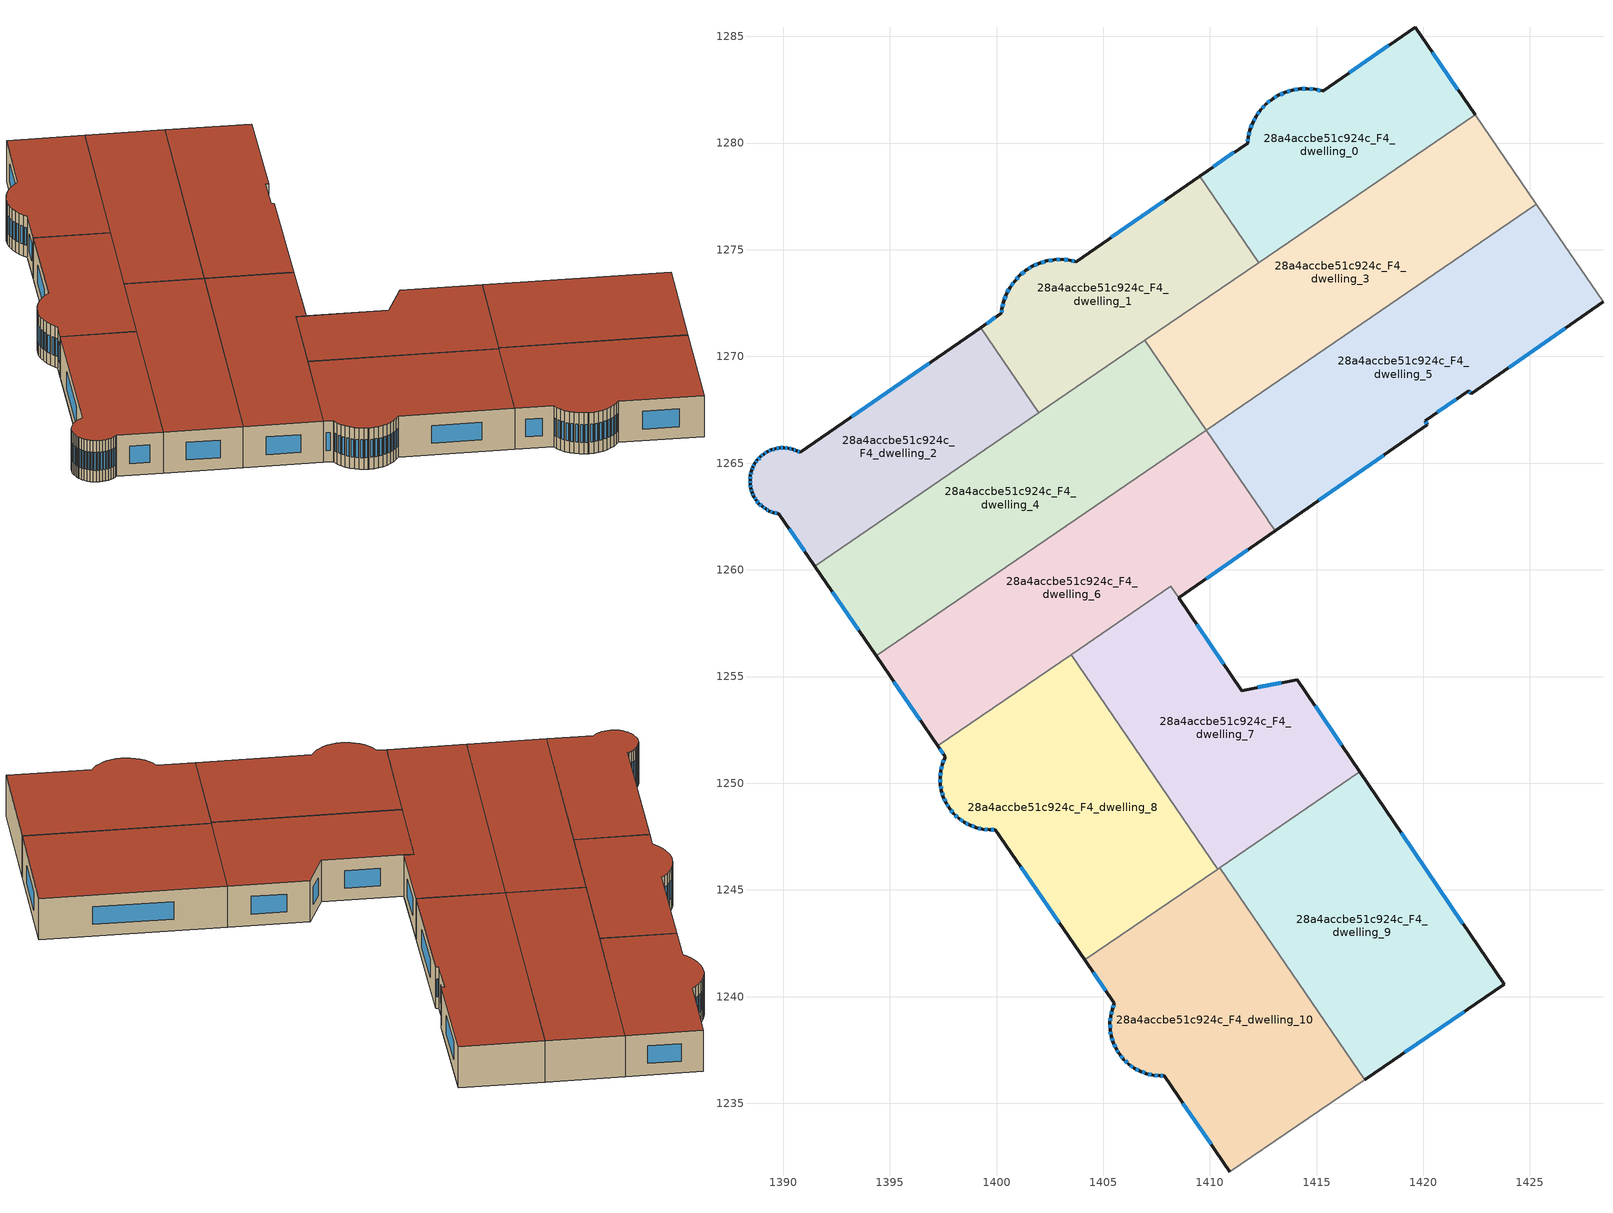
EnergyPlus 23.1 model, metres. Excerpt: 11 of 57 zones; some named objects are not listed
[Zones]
28a4accbe51c924c_F4_dwelling_0
 floor to 28a4accbe51c924c_F3_dwelling_0 (EU_floor_Construction): 1419.62,1285.44 1422.42,1281.33 1412.28,1274.4 1409.52,1278.45 1411.77,1280 1411.79,1280.26 1411.88,1280.61 1412,1280.95 1412.17,1281.26 1412.38,1281.55 1412.62,1281.82 1412.89,1282.04 1412.94,1282.07 1413.2,1282.23 1413.52,1282.38 1413.86,1282.49 1414.22,1282.54 1414.57,1282.56 1414.93,1282.52 1415.28,1282.44 z12
 wall outside (EU_wall_Construction): 1422.42,1281.33 1419.62,1285.44 1415.28,1282.44 1414.93,1282.52 1414.57,1282.56 1414.22,1282.54 1413.86,1282.49 1413.52,1282.38 1413.2,1282.23 1412.94,1282.07 1412.89,1282.04 1412.62,1281.82 1412.38,1281.55 1412.17,1281.26 1412,1280.95 1411.88,1280.61 1411.79,1280.26 1411.77,1280 1409.52,1278.45 z12:15
 wall to 28a4accbe51c924c_F4_dwelling_1 (EU_wall_Construction): 1409.52,1278.45 1412.28,1274.4 z12:15
 wall to 28a4accbe51c924c_F4_dwelling_3 (EU_wall_Construction): 1412.28,1274.4 1422.42,1281.33 z12:15
 window (EU_Window_Construction): 1411.96,1280.85 1411.91,1280.71 / 1412.12,1281.17 1412.05,1281.04 / 1412.32,1281.47 1412.23,1281.35 / 1412.55,1281.74 1412.44,1281.63 / 1412.82,1281.98 1412.7,1281.88 / 1413.12,1282.19 1413.01,1282.12 / 1413.43,1282.34 1413.29,1282.27 / 1413.77,1282.46 1413.62,1282.41 / 1414.12,1282.53 1413.96,1282.5 / 1414.47,1282.55 1414.32,1282.55 / 1414.83,1282.53 1414.68,1282.55 / 1415.18,1282.46 1415.03,1282.5 / 1418.38,1284.58 1416.52,1283.3 / 1421.62,1282.51 1420.42,1284.26 / 1411.12,1279.56 1410.16,1278.89 / 1411.79,1280.19 1411.77,1280.08 / 1411.85,1280.51 1411.82,1280.36 z12.86:14.14
 roof outside (EU_roof_Construction): 1422.42,1281.33 1419.62,1285.44 1415.28,1282.44 1414.93,1282.52 1414.57,1282.56 1414.22,1282.54 1413.86,1282.49 1413.52,1282.38 1413.2,1282.23 1412.94,1282.07 1412.89,1282.04 1412.62,1281.82 1412.38,1281.55 1412.17,1281.26 1412,1280.95 1411.88,1280.61 1411.79,1280.26 1411.77,1280 1409.52,1278.45 1412.28,1274.4 z15
28a4accbe51c924c_F4_dwelling_1
 floor to 28a4accbe51c924c_F3_dwelling_1 (EU_floor_Construction): 1409.52,1278.45 1412.28,1274.4 1401.99,1267.36 1399.26,1271.35 1400.23,1272.03 1400.26,1272.23 1400.34,1272.58 1400.46,1272.92 1400.63,1273.24 1400.84,1273.53 1401.09,1273.8 1401.37,1274.03 1401.41,1274.06 1401.68,1274.22 1402.01,1274.37 1402.35,1274.48 1402.71,1274.54 1403.07,1274.55 1403.43,1274.52 1403.73,1274.45 z12
 wall outside (EU_wall_Construction): 1409.52,1278.45 1403.73,1274.45 1403.43,1274.52 1403.07,1274.55 1402.71,1274.54 1402.35,1274.48 1402.01,1274.37 1401.68,1274.22 1401.41,1274.06 1401.37,1274.03 1401.09,1273.8 1400.84,1273.53 1400.63,1273.24 1400.46,1272.92 1400.34,1272.58 1400.26,1272.23 1400.23,1272.03 1399.26,1271.35 z12:15
 wall to 28a4accbe51c924c_F4_dwelling_2 (EU_wall_Construction): 1399.26,1271.35 1401.99,1267.36 z12:15
 wall to 28a4accbe51c924c_F4_dwelling_4 (EU_wall_Construction): 1401.99,1267.36 1406.96,1270.76 z12:15
 wall to 28a4accbe51c924c_F4_dwelling_3 (EU_wall_Construction): 1406.96,1270.76 1412.29,1274.4 z12:15
 window (EU_Window_Construction): 1400.43,1272.82 1400.37,1272.68 / 1400.58,1273.15 1400.51,1273.01 / 1400.78,1273.45 1400.69,1273.32 / 1401.02,1273.72 1400.91,1273.61 / 1401.29,1273.96 1401.17,1273.87 / 1401.6,1274.18 1401.49,1274.11 / 1401.91,1274.33 1401.77,1274.26 / 1402.25,1274.45 1402.11,1274.4 / 1402.61,1274.52 1402.46,1274.5 / 1402.97,1274.55 1402.81,1274.54 / 1403.33,1274.53 1403.18,1274.54 / 1403.65,1274.47 1403.52,1274.5 / 1407.86,1277.31 1405.39,1275.59 / 1399.95,1271.83 1399.53,1271.55 / 1400.25,1272.17 1400.24,1272.08 / 1400.31,1272.48 1400.28,1272.33 z12.86:14.14
 roof outside (EU_roof_Construction): 1412.28,1274.4 1409.52,1278.45 1403.73,1274.45 1403.43,1274.52 1403.07,1274.55 1402.71,1274.54 1402.35,1274.48 1402.01,1274.37 1401.68,1274.22 1401.41,1274.06 1401.37,1274.03 1401.09,1273.8 1400.84,1273.53 1400.63,1273.24 1400.46,1272.92 1400.34,1272.58 1400.26,1272.23 1400.23,1272.03 1399.26,1271.35 1401.99,1267.36 z15
28a4accbe51c924c_F4_dwelling_10
 floor to 28a4accbe51c924c_F3_dwelling_10 (EU_floor_Construction): 1410.46,1246.04 1417.26,1236.1 1410.94,1231.78 1407.85,1236.29 1407.65,1236.29 1407.34,1236.32 1407.03,1236.39 1406.73,1236.5 1406.46,1236.65 1406.2,1236.83 1405.97,1237.05 1405.77,1237.29 1405.74,1237.33 1405.6,1237.55 1405.47,1237.84 1405.38,1238.14 1405.33,1238.45 1405.32,1238.77 1405.35,1239.08 1405.42,1239.39 1405.53,1239.68 1404.13,1241.72 z12
 wall outside (EU_wall_Construction): 1404.13,1241.72 1405.53,1239.68 1405.42,1239.39 1405.35,1239.08 1405.32,1238.77 1405.33,1238.45 1405.38,1238.14 1405.47,1237.84 1405.6,1237.55 1405.74,1237.33 1405.77,1237.29 1405.97,1237.05 1406.2,1236.83 1406.46,1236.65 1406.73,1236.5 1407.03,1236.39 1407.34,1236.32 1407.65,1236.29 1407.85,1236.29 1410.94,1231.78 z12:15
 wall to 28a4accbe51c924c_F4_dwelling_9 (EU_wall_Construction): 1417.26,1236.1 1410.46,1246.04 z12:15
 wall adiabatic (EU_wall_Construction): 1410.94,1231.78 1417.26,1236.1 z12:15
 wall to 28a4accbe51c924c_F4_dwelling_8 (EU_wall_Construction): 1410.37,1245.98 1404.13,1241.72 z12:15
 wall to 28a4accbe51c924c_F4_dwelling_7 (EU_wall_Construction): 1410.46,1246.04 1410.37,1245.98 z12:15
 window (EU_Window_Construction): 1407.42,1236.31 1407.56,1236.3 / 1407.12,1236.37 1407.25,1236.34 / 1406.82,1236.47 1406.94,1236.42 / 1406.54,1236.61 1406.65,1236.54 / 1406.27,1236.78 1406.38,1236.7 / 1406.03,1236.98 1406.13,1236.89 / 1405.83,1237.22 1405.91,1237.12 / 1405.64,1237.49 1405.7,1237.4 / 1405.51,1237.76 1405.56,1237.64 / 1405.41,1238.06 1405.44,1237.93 / 1405.34,1238.36 1405.36,1238.23 / 1405.32,1238.68 1405.32,1238.54 / 1405.34,1238.99 1405.32,1238.86 / 1405.4,1239.3 1405.37,1239.17 / 1405.5,1239.6 1405.45,1239.47 / 1404.53,1241.14 1405.13,1240.26 / 1408.73,1235 1410.06,1233.07 / 1407.71,1236.29 1407.79,1236.29 z12.86:14.14
 roof outside (EU_roof_Construction): 1417.26,1236.1 1410.46,1246.04 1404.13,1241.72 1405.53,1239.68 1405.42,1239.39 1405.35,1239.08 1405.32,1238.77 1405.33,1238.45 1405.38,1238.14 1405.47,1237.84 1405.6,1237.55 1405.74,1237.33 1405.77,1237.29 1405.97,1237.05 1406.2,1236.83 1406.46,1236.65 1406.73,1236.5 1407.03,1236.39 1407.34,1236.32 1407.65,1236.29 1407.85,1236.29 1410.94,1231.78 z15
28a4accbe51c924c_F4_dwelling_2
 floor to 28a4accbe51c924c_F3_dwelling_2 (EU_floor_Construction): 1399.26,1271.35 1401.99,1267.36 1391.48,1260.17 1389.8,1262.63 1389.75,1262.64 1389.55,1262.69 1389.36,1262.76 1389.18,1262.85 1389.02,1262.97 1388.87,1263.11 1388.74,1263.26 1388.63,1263.44 1388.55,1263.62 1388.49,1263.81 1388.45,1264.01 1388.45,1264.22 1388.47,1264.42 1388.51,1264.62 1388.53,1264.68 1388.58,1264.81 1388.68,1264.99 1388.8,1265.15 1388.93,1265.3 1389.09,1265.43 1389.26,1265.54 1389.45,1265.62 1389.64,1265.68 1389.84,1265.71 1390.04,1265.72 1390.24,1265.7 1390.44,1265.65 1390.63,1265.58 1390.79,1265.5 z12
 wall outside (EU_wall_Construction): 1399.26,1271.35 1390.79,1265.5 1390.63,1265.58 1390.44,1265.65 1390.24,1265.7 1390.04,1265.72 1389.84,1265.71 1389.64,1265.68 1389.45,1265.62 1389.26,1265.54 1389.09,1265.43 1388.93,1265.3 1388.8,1265.15 1388.68,1264.99 1388.58,1264.81 1388.53,1264.68 1388.51,1264.62 1388.47,1264.42 1388.45,1264.22 1388.45,1264.01 1388.49,1263.81 1388.55,1263.62 1388.63,1263.44 1388.74,1263.26 1388.87,1263.11 1389.02,1262.97 1389.18,1262.85 1389.36,1262.76 1389.55,1262.69 1389.75,1262.64 1389.8,1262.63 1391.48,1260.17 z12:15
 wall to 28a4accbe51c924c_F4_dwelling_4 (EU_wall_Construction): 1391.48,1260.17 1401.99,1267.36 z12:15
 window (EU_Window_Construction): 1389.06,1262.94 1389.13,1262.89 / 1388.91,1263.07 1388.97,1263.01 / 1388.77,1263.22 1388.83,1263.15 / 1388.66,1263.39 1388.71,1263.31 / 1388.57,1263.57 1388.61,1263.49 / 1388.5,1263.76 1388.53,1263.68 / 1388.46,1263.96 1388.48,1263.87 / 1388.45,1264.16 1388.45,1264.07 / 1388.46,1264.36 1388.45,1264.27 / 1388.5,1264.56 1388.48,1264.48 / 1388.57,1264.77 1388.55,1264.71 / 1388.65,1264.93 1388.61,1264.86 / 1388.76,1265.1 1388.71,1265.03 / 1388.89,1265.26 1388.84,1265.19 / 1389.05,1265.39 1388.98,1265.34 / 1389.21,1265.5 1389.14,1265.46 / 1389.39,1265.59 1389.31,1265.56 / 1389.58,1265.66 1389.5,1265.64 / 1389.78,1265.7 1389.7,1265.69 / 1389.98,1265.72 1389.9,1265.71 / 1390.19,1265.71 1390.1,1265.71 / 1390.39,1265.67 1390.3,1265.69 / 1390.58,1265.6 1390.5,1265.63 / 1390.75,1265.52 1390.68,1265.56 / 1396.84,1269.68 1393.21,1267.17 / 1390.28,1261.93 1391,1260.88 / 1389.61,1262.67 1389.69,1262.65 / 1389.41,1262.74 1389.5,1262.71 / 1389.23,1262.82 1389.31,1262.78 z12.86:14.14
 roof outside (EU_roof_Construction): 1401.99,1267.36 1399.26,1271.35 1390.79,1265.5 1390.63,1265.58 1390.44,1265.65 1390.24,1265.7 1390.04,1265.72 1389.84,1265.71 1389.64,1265.68 1389.45,1265.62 1389.26,1265.54 1389.09,1265.43 1388.93,1265.3 1388.8,1265.15 1388.68,1264.99 1388.58,1264.81 1388.53,1264.68 1388.51,1264.62 1388.47,1264.42 1388.45,1264.22 1388.45,1264.01 1388.49,1263.81 1388.55,1263.62 1388.63,1263.44 1388.74,1263.26 1388.87,1263.11 1389.02,1262.97 1389.18,1262.85 1389.36,1262.76 1389.55,1262.69 1389.75,1262.64 1389.8,1262.63 1391.48,1260.17 z15
28a4accbe51c924c_F4_dwelling_3
 floor to 28a4accbe51c924c_F3_dwelling_3 (EU_floor_Construction): 1422.42,1281.33 1425.3,1277.12 1409.83,1266.55 1406.96,1270.76 z12
 wall adiabatic (EU_wall_Construction): 1425.3,1277.12 1422.42,1281.33 z12:15
 wall to 28a4accbe51c924c_F4_dwelling_4 (EU_wall_Construction): 1406.96,1270.76 1409.83,1266.55 z12:15
 wall to 28a4accbe51c924c_F4_dwelling_5 (EU_wall_Construction): 1409.84,1266.55 1425.3,1277.12 z12:15
 roof outside (EU_roof_Construction): 1425.3,1277.12 1422.42,1281.33 1406.96,1270.76 1409.83,1266.55 z15
28a4accbe51c924c_F4_dwelling_4
 floor to 28a4accbe51c924c_F3_dwelling_4 (EU_floor_Construction): 1406.96,1270.76 1409.83,1266.55 1394.36,1255.97 1391.48,1260.17 z12
 wall outside (EU_wall_Construction): 1391.48,1260.17 1394.36,1255.97 z12:15
 wall to 28a4accbe51c924c_F4_dwelling_6 (EU_wall_Construction): 1394.36,1255.97 1409.83,1266.55 z12:15
 window (EU_Window_Construction): 1392.31,1258.97 1393.54,1257.17 z12.86:14.14
 roof outside (EU_roof_Construction): 1409.83,1266.55 1406.96,1270.76 1391.48,1260.17 1394.36,1255.97 z15
28a4accbe51c924c_F4_dwelling_5
 floor to 28a4accbe51c924c_F3_dwelling_5 (EU_floor_Construction): 1425.3,1277.12 1428.42,1272.56 1422.25,1268.24 1422.12,1268.41 1420.08,1266.98 1420.19,1266.8 1413.06,1261.84 1409.84,1266.55 z12
 wall outside (EU_wall_Construction): 1413.06,1261.84 1420.19,1266.8 1420.08,1266.98 1422.12,1268.41 1422.25,1268.24 1428.42,1272.56 z12:15
 wall adiabatic (EU_wall_Construction): 1428.42,1272.56 1425.3,1277.12 z12:15
 wall to 28a4accbe51c924c_F4_dwelling_6 (EU_wall_Construction): 1409.84,1266.55 1412.71,1262.34 1413.06,1261.83 z12:15
 window (EU_Window_Construction): 1424.01,1269.48 1426.66,1271.33 / 1422.16,1268.36 1422.21,1268.29 / 1420.66,1267.39 1421.54,1268 / 1420.16,1266.85 1420.11,1266.93 / 1415.1,1263.25 1418.15,1265.38 z12.86:14.14
 roof outside (EU_roof_Construction): 1422.25,1268.24 1428.42,1272.56 1425.3,1277.12 1409.84,1266.55 1413.06,1261.83 1420.19,1266.8 1420.08,1266.98 1422.12,1268.41 z15
28a4accbe51c924c_F4_dwelling_6
 floor to 28a4accbe51c924c_F3_dwelling_6 (EU_floor_Construction): 1409.84,1266.55 1413.06,1261.83 1408.53,1258.68 1408.16,1259.22 1397.25,1251.76 1394.36,1255.97 z12
 wall outside (EU_wall_Construction): 1408.53,1258.68 1413.06,1261.83 / 1394.36,1255.97 1397.25,1251.76 z12:15
 wall to 28a4accbe51c924c_F4_dwelling_7 (EU_wall_Construction): 1403.49,1256.03 1408.16,1259.22 1408.53,1258.68 z12:15
 wall to 28a4accbe51c924c_F4_dwelling_8 (EU_wall_Construction): 1397.25,1251.76 1403.49,1256.03 z12:15
 window (EU_Window_Construction): 1409.82,1259.58 1411.76,1260.93 / 1395.19,1254.77 1396.43,1252.96 z12.86:14.14
 roof outside (EU_roof_Construction): 1408.53,1258.68 1413.06,1261.83 1409.84,1266.55 1394.36,1255.97 1397.25,1251.76 1408.16,1259.22 z15
28a4accbe51c924c_F4_dwelling_7
 floor to 28a4accbe51c924c_F3_dwelling_7 (EU_floor_Construction): 1414.09,1254.86 1417.03,1250.54 1410.36,1245.98 1403.49,1256.03 1408.16,1259.22 1411.49,1254.34 z12
 wall outside (EU_wall_Construction): 1417.03,1250.54 1414.09,1254.86 1411.49,1254.34 1408.53,1258.68 z12:15
 wall to 28a4accbe51c924c_F4_dwelling_8 (EU_wall_Construction): 1403.49,1256.03 1410.36,1245.98 z12:15
 wall to 28a4accbe51c924c_F4_dwelling_9 (EU_wall_Construction): 1410.46,1246.04 1417.03,1250.54 z12:15
 window (EU_Window_Construction): 1416.19,1251.77 1414.93,1253.62 / 1413.35,1254.71 1412.23,1254.49 / 1410.65,1255.58 1409.38,1257.44 z12.86:14.14
 roof outside (EU_roof_Construction): 1417.03,1250.54 1414.09,1254.86 1411.49,1254.34 1408.16,1259.22 1403.49,1256.03 1410.36,1245.98 z15
28a4accbe51c924c_F4_dwelling_8
 floor to 28a4accbe51c924c_F3_dwelling_8 (EU_floor_Construction): 1403.49,1256.03 1410.36,1245.98 1404.13,1241.72 1399.95,1247.83 1399.66,1247.82 1399.35,1247.85 1399.05,1247.92 1398.76,1248.03 1398.48,1248.17 1398.23,1248.35 1398,1248.57 1397.81,1248.8 1397.77,1248.85 1397.64,1249.07 1397.51,1249.35 1397.42,1249.65 1397.37,1249.96 1397.36,1250.26 1397.39,1250.58 1397.46,1250.88 1397.57,1251.17 1397.6,1251.24 1397.25,1251.76 z12
 wall outside (EU_wall_Construction): 1397.25,1251.76 1397.6,1251.24 1397.57,1251.17 1397.46,1250.88 1397.39,1250.58 1397.36,1250.26 1397.37,1249.96 1397.42,1249.65 1397.51,1249.35 1397.64,1249.07 1397.77,1248.85 1397.81,1248.8 1398,1248.57 1398.23,1248.35 1398.48,1248.17 1398.76,1248.03 1399.05,1247.92 1399.35,1247.85 1399.66,1247.82 1399.95,1247.83 1404.13,1241.72 z12:15
 window (EU_Window_Construction): 1399.44,1247.84 1399.57,1247.83 / 1399.14,1247.9 1399.27,1247.87 / 1398.84,1248 1398.97,1247.95 / 1398.56,1248.13 1398.68,1248.07 / 1398.3,1248.3 1398.41,1248.22 / 1398.07,1248.5 1398.17,1248.41 / 1397.86,1248.74 1397.95,1248.63 / 1397.68,1249.01 1397.74,1248.91 / 1397.55,1249.27 1397.6,1249.15 / 1397.45,1249.56 1397.49,1249.44 / 1397.38,1249.87 1397.41,1249.74 / 1397.36,1250.18 1397.37,1250.04 / 1397.38,1250.49 1397.37,1250.35 / 1397.44,1250.79 1397.41,1250.66 / 1397.54,1251.08 1397.49,1250.96 / 1397.35,1251.61 1397.5,1251.39 / 1401.14,1246.08 1402.94,1243.46 / 1399.74,1247.82 1399.86,1247.82 z12.86:14.14
 roof outside (EU_roof_Construction): 1410.36,1245.98 1403.49,1256.03 1397.25,1251.76 1397.6,1251.24 1397.57,1251.17 1397.46,1250.88 1397.39,1250.58 1397.36,1250.26 1397.37,1249.96 1397.42,1249.65 1397.51,1249.35 1397.64,1249.07 1397.77,1248.85 1397.81,1248.8 1398,1248.57 1398.23,1248.35 1398.48,1248.17 1398.76,1248.03 1399.05,1247.92 1399.35,1247.85 1399.66,1247.82 1399.95,1247.83 1404.13,1241.72 z15
28a4accbe51c924c_F4_dwelling_9
 floor to 28a4accbe51c924c_F3_dwelling_9 (EU_floor_Construction): 1417.03,1250.54 1423.79,1240.57 1417.26,1236.1 1410.46,1246.04 z12
 wall outside (EU_wall_Construction): 1417.26,1236.1 1423.79,1240.57 1417.03,1250.54 z12:15
 window (EU_Window_Construction): 1421.86,1243.42 1418.96,1247.69 / 1419.13,1237.38 1421.93,1239.3 z12.86:14.14
 roof outside (EU_roof_Construction): 1423.79,1240.57 1417.03,1250.54 1410.46,1246.04 1417.26,1236.1 z15
[Building]
EU S2 Campaign: North Axis=0; Terrain=City; Solar Distribution=FullExterior
[Site:Location]
Helsinki-Vantaa.AP: Latitude=60.317; Longitude=24.963; Time Zone=2; Elevation=54.6
[SizingPeriod:WeatherFileDays]
AnnualSizingPeriod: Begin Month=1; Begin Day of Month=1; End Month=12; End Day of Month=31; Day of Week for Start Day=Monday; Use Weather File Daylight Saving Period=No; Use Weather File Rain and Snow Indicators=No
[MATERIAL]
EU_InternalMass_Material: Roughness=MediumRough; Thickness=0.1; Conductivity=1; Density=1800; Specific Heat=900; Thermal Absorptance=0.9; Solar Absorptance=0.7; Visible Absorptance=0.7
[MATERIAL:NOMASS] Roughness=MediumRough; Thermal Absorptance=0.9; Solar Absorptance=0.7; Visible Absorptance=0.7
Name | Thermal Resistance
EU_wall_NoMass | 1.10183
EU_roof_NoMass; EU_floor_NoMass | 1.70606
[WINDOWMATERIAL:SIMPLEGLAZINGSYSTEM]
EU_Window_SimpleGlazing: UFactor=3.11035; Solar Heat Gain Coefficient=0.8; Visible Transmittance=0.8
[CONSTRUCTION]
EU_wall_Construction: EU_wall_NoMass
EU_roof_Construction: EU_roof_NoMass
EU_floor_Construction: EU_floor_NoMass
EU_Window_Construction: EU_Window_SimpleGlazing
EU_InternalMass_Construction: EU_InternalMass_Material
[ZONE] Type=1; Multiplier=1; Ceiling Height=autocalculate; Floor Area=autocalculate; Part of Total Floor Area=Yes
Name | Volume
28a4accbe51c924c_F4_dwelling_0 | 191.136
28a4accbe51c924c_F4_dwelling_1 | 191.141
28a4accbe51c924c_F4_dwelling_10 | 286.737
28a4accbe51c924c_F4_dwelling_2 | 191.16
28a4accbe51c924c_F4_dwelling_3 | 286.757
28a4accbe51c924c_F4_dwelling_4 | 286.745
28a4accbe51c924c_F4_dwelling_5 | 314.558
28a4accbe51c924c_F4_dwelling_6 | 297.195
28a4accbe51c924c_F4_dwelling_7 | 248.303
28a4accbe51c924c_F4_dwelling_8 | 286.713
28a4accbe51c924c_F4_dwelling_9 | 286.726
[INTERNALMASS] Construction=EU_InternalMass_Construction
Name | Zone or ZoneList | Surface Area
28a4accbe51c924c_F4_dwelling_0_EU_InternalMass | 28a4accbe51c924c_F4_dwelling_0 | 63.7118
28a4accbe51c924c_F4_dwelling_1_EU_InternalMass | 28a4accbe51c924c_F4_dwelling_1 | 63.713
28a4accbe51c924c_F4_dwelling_2_EU_InternalMass | 28a4accbe51c924c_F4_dwelling_2 | 63.7205
28a4accbe51c924c_F4_dwelling_3_EU_InternalMass | 28a4accbe51c924c_F4_dwelling_3 | 95.5856
28a4accbe51c924c_F4_dwelling_4_EU_InternalMass | 28a4accbe51c924c_F4_dwelling_4 | 95.5818
28a4accbe51c924c_F4_dwelling_5_EU_InternalMass | 28a4accbe51c924c_F4_dwelling_5 | 104.865
28a4accbe51c924c_F4_dwelling_6_EU_InternalMass | 28a4accbe51c924c_F4_dwelling_6 | 99.0681
28a4accbe51c924c_F4_dwelling_7_EU_InternalMass | 28a4accbe51c924c_F4_dwelling_7 | 82.7844
28a4accbe51c924c_F4_dwelling_8_EU_InternalMass | 28a4accbe51c924c_F4_dwelling_8 | 95.5709
28a4accbe51c924c_F4_dwelling_9_EU_InternalMass | 28a4accbe51c924c_F4_dwelling_9 | 95.5752
28a4accbe51c924c_F4_dwelling_10_EU_InternalMass | 28a4accbe51c924c_F4_dwelling_10 | 95.5789
[OTHEREQUIPMENT] Fuel Type=Electricity; Design Level Calculation Method=Watts/Area; Power per Zone Floor Area=1; Fraction Latent=0; Fraction Radiant=0; Fraction Lost=0; Carbon Dioxide Generation Rate=0; EndUse Subcategory=EU_Step8_InternalGains
Name | Zone or ZoneList or Space or SpaceList | Schedule
EU_Step8_InternalGain_28a4accbe51c924c_F4_dwelling_0_f000 | 28a4accbe51c924c_F4_dwelling_0 | EU_Step8_GainSchedule_28a4accbe51c924c_F4_dwelling_0_f000
EU_Step8_InternalGain_28a4accbe51c924c_F4_dwelling_1_f000 | 28a4accbe51c924c_F4_dwelling_1 | EU_Step8_GainSchedule_28a4accbe51c924c_F4_dwelling_1_f000
EU_Step8_InternalGain_28a4accbe51c924c_F4_dwelling_2_f000 | 28a4accbe51c924c_F4_dwelling_2 | EU_Step8_GainSchedule_28a4accbe51c924c_F4_dwelling_2_f000
EU_Step8_InternalGain_28a4accbe51c924c_F4_dwelling_3_f000 | 28a4accbe51c924c_F4_dwelling_3 | EU_Step8_GainSchedule_28a4accbe51c924c_F4_dwelling_3_f000
EU_Step8_InternalGain_28a4accbe51c924c_F4_dwelling_4_f000 | 28a4accbe51c924c_F4_dwelling_4 | EU_Step8_GainSchedule_28a4accbe51c924c_F4_dwelling_4_f000
EU_Step8_InternalGain_28a4accbe51c924c_F4_dwelling_5_f000 | 28a4accbe51c924c_F4_dwelling_5 | EU_Step8_GainSchedule_28a4accbe51c924c_F4_dwelling_5_f000
EU_Step8_InternalGain_28a4accbe51c924c_F4_dwelling_6_f000 | 28a4accbe51c924c_F4_dwelling_6 | EU_Step8_GainSchedule_28a4accbe51c924c_F4_dwelling_6_f000
EU_Step8_InternalGain_28a4accbe51c924c_F4_dwelling_7_f000 | 28a4accbe51c924c_F4_dwelling_7 | EU_Step8_GainSchedule_28a4accbe51c924c_F4_dwelling_7_f000
EU_Step8_InternalGain_28a4accbe51c924c_F4_dwelling_8_f000 | 28a4accbe51c924c_F4_dwelling_8 | EU_Step8_GainSchedule_28a4accbe51c924c_F4_dwelling_8_f000
EU_Step8_InternalGain_28a4accbe51c924c_F4_dwelling_9_f000 | 28a4accbe51c924c_F4_dwelling_9 | EU_Step8_GainSchedule_28a4accbe51c924c_F4_dwelling_9_f000
EU_Step8_InternalGain_28a4accbe51c924c_F4_dwelling_10_f000 | 28a4accbe51c924c_F4_dwelling_10 | EU_Step8_GainSchedule_28a4accbe51c924c_F4_dwelling_10_f000
[ZONEVENTILATION:DESIGNFLOWRATE] Schedule=EU_AlwaysOn; Design Flow Rate Calculation Method=AirChanges/Hour; Air Changes per Hour=0.756316; Ventilation Type=Natural; Fan Pressure Rise=0; Fan Total Efficiency=1; Constant Term Coefficient=1; Temperature Term Coefficient=0; Velocity Term Coefficient=0; Velocity Squared Term Coefficient=0; Minimum Indoor Temperature=-100; Maximum Indoor Temperature=100; Delta Temperature=-100; Minimum Outdoor Temperature=-100; Maximum Outdoor Temperature=100; Maximum Wind Speed=40
Name | Zone or ZoneList or Space or SpaceList
EU_ConstantAir_28a4accbe51c924c_F4_dwelling_0 | 28a4accbe51c924c_F4_dwelling_0
EU_ConstantAir_28a4accbe51c924c_F4_dwelling_1 | 28a4accbe51c924c_F4_dwelling_1
EU_ConstantAir_28a4accbe51c924c_F4_dwelling_2 | 28a4accbe51c924c_F4_dwelling_2
EU_ConstantAir_28a4accbe51c924c_F4_dwelling_3 | 28a4accbe51c924c_F4_dwelling_3
EU_ConstantAir_28a4accbe51c924c_F4_dwelling_4 | 28a4accbe51c924c_F4_dwelling_4
EU_ConstantAir_28a4accbe51c924c_F4_dwelling_5 | 28a4accbe51c924c_F4_dwelling_5
EU_ConstantAir_28a4accbe51c924c_F4_dwelling_6 | 28a4accbe51c924c_F4_dwelling_6
EU_ConstantAir_28a4accbe51c924c_F4_dwelling_7 | 28a4accbe51c924c_F4_dwelling_7
EU_ConstantAir_28a4accbe51c924c_F4_dwelling_8 | 28a4accbe51c924c_F4_dwelling_8
EU_ConstantAir_28a4accbe51c924c_F4_dwelling_9 | 28a4accbe51c924c_F4_dwelling_9
EU_ConstantAir_28a4accbe51c924c_F4_dwelling_10 | 28a4accbe51c924c_F4_dwelling_10
[HVACTEMPLATE:ZONE:IDEALLOADSAIRSYSTEM] System Availability Schedule=EU_AlwaysOn; Maximum Heating Supply Air Temperature=50; Minimum Cooling Supply Air Temperature=13; Maximum Heating Supply Air Humidity Ratio=0.0156; Minimum Cooling Supply Air Humidity Ratio=0.0077; Heating Limit=NoLimit; Cooling Limit=NoLimit; Heating Availability Schedule=EU_AlwaysOn; Cooling Availability Schedule=EU_CoolingOff; Dehumidification Control Type=ConstantSensibleHeatRatio; Cooling Sensible Heat Ratio=0.7; Dehumidification Setpoint=60; Humidification Control Type=None; Humidification Setpoint=30; Outdoor Air Method=None; Outdoor Air Flow Rate per Person=0.00944; Outdoor Air Flow Rate per Zone Floor Area=0; Outdoor Air Flow Rate per Zone=0; Demand Controlled Ventilation Type=None; Outdoor Air Economizer Type=NoEconomizer; Heat Recovery Type=None; Sensible Heat Recovery Effectiveness=0.7; Latent Heat Recovery Effectiveness=0.65
Name | Template Thermostat
28a4accbe51c924c_F4_dwelling_0 | EU_HeatOnly_28a4accbe51c924c_F4_dwelling_0
28a4accbe51c924c_F4_dwelling_1 | EU_HeatOnly_28a4accbe51c924c_F4_dwelling_1
28a4accbe51c924c_F4_dwelling_2 | EU_HeatOnly_28a4accbe51c924c_F4_dwelling_2
28a4accbe51c924c_F4_dwelling_3 | EU_HeatOnly_28a4accbe51c924c_F4_dwelling_3
28a4accbe51c924c_F4_dwelling_4 | EU_HeatOnly_28a4accbe51c924c_F4_dwelling_4
28a4accbe51c924c_F4_dwelling_5 | EU_HeatOnly_28a4accbe51c924c_F4_dwelling_5
28a4accbe51c924c_F4_dwelling_6 | EU_HeatOnly_28a4accbe51c924c_F4_dwelling_6
28a4accbe51c924c_F4_dwelling_7 | EU_HeatOnly_28a4accbe51c924c_F4_dwelling_7
28a4accbe51c924c_F4_dwelling_8 | EU_HeatOnly_28a4accbe51c924c_F4_dwelling_8
28a4accbe51c924c_F4_dwelling_9 | EU_HeatOnly_28a4accbe51c924c_F4_dwelling_9
28a4accbe51c924c_F4_dwelling_10 | EU_HeatOnly_28a4accbe51c924c_F4_dwelling_10
[SIZING:ZONE] Zone Cooling Design Supply Air Temperature Input Method=SupplyAirTemperature; Zone Cooling Design Supply Air Temperature=13; Zone Heating Design Supply Air Temperature Input Method=SupplyAirTemperature; Zone Heating Design Supply Air Temperature=50; Zone Cooling Design Supply Air Humidity Ratio=0.008; Zone Heating Design Supply Air Humidity Ratio=0.008; Cooling Design Air Flow Method=DesignDay; Cooling Design Air Flow Rate=0; Cooling Minimum Air Flow per Zone Floor Area=0.000762; Cooling Minimum Air Flow=0; Cooling Minimum Air Flow Fraction=0.2; Heating Design Air Flow Method=DesignDay; Heating Design Air Flow Rate=0; Heating Maximum Air Flow per Zone Floor Area=0.002032; Heating Maximum Air Flow=0.141576; Heating Maximum Air Flow Fraction=0.3; Account for Dedicated Outdoor Air System=No; Dedicated Outdoor Air System Control Strategy=NeutralSupplyAir; Dedicated Outdoor Air Low Setpoint Temperature for Design=autosize; Dedicated Outdoor Air High Setpoint Temperature for Design=autosize; Zone Load Sizing Method=Sensible Load Only No Latent Load; Zone Latent Cooling Design Supply Air Humidity Ratio Input Method=HumidityRatioDifference; Zone Cooling Design Supply Air Humidity Ratio Difference=0.005; Zone Latent Heating Design Supply Air Humidity Ratio Input Method=HumidityRatioDifference; Zone Humidification Design Supply Air Humidity Ratio Difference=0.005
28a4accbe51c924c_F4_dwelling_0; 28a4accbe51c924c_F4_dwelling_1; 28a4accbe51c924c_F4_dwelling_2; 28a4accbe51c924c_F4_dwelling_3; 28a4accbe51c924c_F4_dwelling_4; 28a4accbe51c924c_F4_dwelling_5; 28a4accbe51c924c_F4_dwelling_6; 28a4accbe51c924c_F4_dwelling_7; 28a4accbe51c924c_F4_dwelling_8; 28a4accbe51c924c_F4_dwelling_9; 28a4accbe51c924c_F4_dwelling_10
[SCHEDULE:CONSTANT]
Name | Hourly Value
EU_AlwaysOn | 1
EU_CoolingOff | 0
[SCHEDULE:FILE] Column Number=1; Rows to Skip at Top=0; Number of Hours of Data=8760; Column Separator=Comma; Interpolate to Timestep=No; Minutes per Item=60; Adjust Schedule for Daylight Savings=Yes
Name | File
EU_Step8_GainSchedule_28a4accbe51c924c_F4_dwelling_0_f000 | ../../schedules/28a4accbe51c924c/28a4accbe51c924c_F4_dwelling_0_f000_gain.csv
EU_Step8_GainSchedule_28a4accbe51c924c_F4_dwelling_1_f000 | ../../schedules/28a4accbe51c924c/28a4accbe51c924c_F4_dwelling_1_f000_gain.csv
EU_Step8_GainSchedule_28a4accbe51c924c_F4_dwelling_2_f000 | ../../schedules/28a4accbe51c924c/28a4accbe51c924c_F4_dwelling_2_f000_gain.csv
EU_Step8_GainSchedule_28a4accbe51c924c_F4_dwelling_3_f000 | ../../schedules/28a4accbe51c924c/28a4accbe51c924c_F4_dwelling_3_f000_gain.csv
EU_Step8_GainSchedule_28a4accbe51c924c_F4_dwelling_4_f000 | ../../schedules/28a4accbe51c924c/28a4accbe51c924c_F4_dwelling_4_f000_gain.csv
EU_Step8_GainSchedule_28a4accbe51c924c_F4_dwelling_5_f000 | ../../schedules/28a4accbe51c924c/28a4accbe51c924c_F4_dwelling_5_f000_gain.csv
EU_Step8_GainSchedule_28a4accbe51c924c_F4_dwelling_6_f000 | ../../schedules/28a4accbe51c924c/28a4accbe51c924c_F4_dwelling_6_f000_gain.csv
EU_Step8_GainSchedule_28a4accbe51c924c_F4_dwelling_7_f000 | ../../schedules/28a4accbe51c924c/28a4accbe51c924c_F4_dwelling_7_f000_gain.csv
EU_Step8_GainSchedule_28a4accbe51c924c_F4_dwelling_8_f000 | ../../schedules/28a4accbe51c924c/28a4accbe51c924c_F4_dwelling_8_f000_gain.csv
EU_Step8_GainSchedule_28a4accbe51c924c_F4_dwelling_9_f000 | ../../schedules/28a4accbe51c924c/28a4accbe51c924c_F4_dwelling_9_f000_gain.csv
EU_Step8_GainSchedule_28a4accbe51c924c_F4_dwelling_10_f000 | ../../schedules/28a4accbe51c924c/28a4accbe51c924c_F4_dwelling_10_f000_gain.csv
